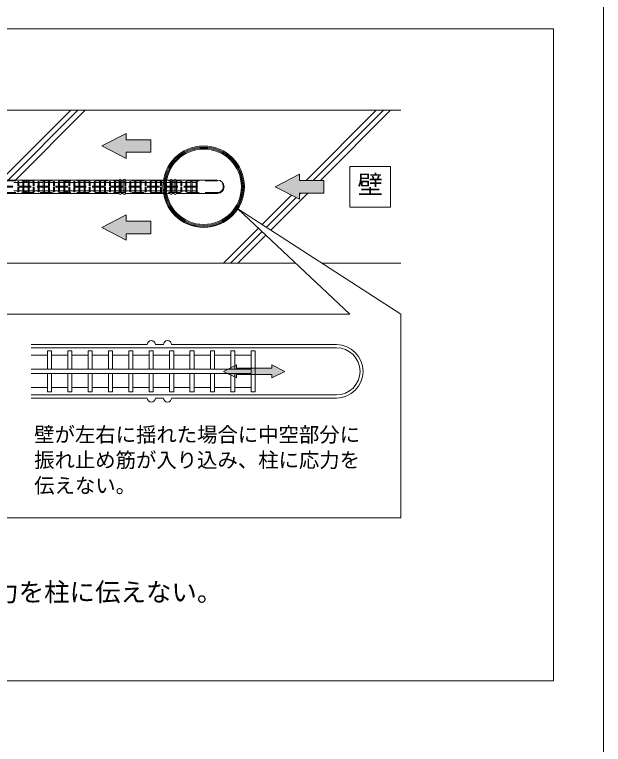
# Model space of a CAD drawing. Units: millimetres on the paper, enlarged 8 times, with parts at other scales. Extents: x -1603 to 1603, y -1111 to 1111.
# Drawn here: x -463 to -1, y -6 to 567 of the extents above; entities that cross this region are included whole.
import ezdxf
from ezdxf.enums import TextEntityAlignment as Align

# ---------------------------------------------------------------- set-up
doc = ezdxf.new("R2010")
doc.units = ezdxf.units.MM
doc.header["$LTSCALE"] = 8
doc.linetypes.add('DASHED1', pattern=[1.8, 1.2, -0.6])
doc.layers.add('1-0_', color=7, linetype='Continuous', lineweight=9)
doc.layers.add('3-0_通り芯', color=5, linetype='Continuous', lineweight=9)
doc.styles.add('ＭＳ ゴシック', font='')
doc.styles.get('ＭＳ ゴシック').set_extended_font_data('MS Gothic')

msp = doc.modelspace()

# ---------------------------------------------------------------- linework, layer by layer
at = {"layer": '1-0_'}
for p, q in [((-0.8, -944), (-0.8, 964)), ((-1520, 556), (-40, 556))]:
    msp.add_line(p, q, dxfattribs=at)
msp.add_lwpolyline([(-40, 556), (-40, 44), (-1520, 44)], dxfattribs=at)
at = {"layer": '3-0_通り芯', "color": 7}
for p, q in [((-160, 492), (-680, 492)), ((-419.314, 492), (-474.074, 437.24)), ((-413.657, 492), (-468.417, 437.24)), ((-408, 492), (-462.76, 437.24)), ((-179.314, 492), (-234.399, 436.915)), ((-173.657, 492), (-228.742, 436.915)), ((-168, 492), (-223.085, 436.915)), ((-375.6, 473.83), (-394.8, 464)), ((-375.6, 473.83), (-375.6, 468.915)), ((-356.4, 468.915), (-375.6, 468.915)), ((-356.4, 468.915), (-356.4, 459.085)), ((-375.6, 459.085), (-375.6, 454.17)), ((-356.4, 459.085), (-375.6, 459.085)), ((-200, 448), (-200, 416)), ((-168, 448), (-200, 448)), ((-168, 416), (-168, 448)), ((-239.6, 441.83), (-258.8, 432)), ((-239.6, 441.83), (-239.6, 436.915)), ((-220.4, 436.915), (-239.6, 436.915)), ((-220.4, 436.915), (-220.4, 427.085)), ((-245.912, 425.401), (-268.939, 402.374)), ((-232.915, 427.085), (-262.066, 397.934)), ((-238.572, 427.085), (-239.6, 426.057)), ((-239.6, 427.085), (-239.6, 422.17)), ((-220.4, 427.085), (-239.6, 427.085)), ((-242.171, 423.486), (-265.503, 400.154)), ((-287.921, 414.636), (-200, 332)), ((-160, 332), (-287.921, 414.636)), ((-200, 416), (-168, 416)), ((-375.6, 409.83), (-394.8, 400)), ((-375.6, 409.83), (-375.6, 404.915)), ((-356.4, 404.915), (-375.6, 404.915)), ((-356.4, 404.915), (-356.4, 395.085)), ((-271.815, 399.499), (-299.314, 372)), ((-268.899, 396.758), (-293.657, 372)), ((-375.6, 395.085), (-375.6, 390.17)), ((-356.4, 395.085), (-375.6, 395.085)), ((-265.983, 394.017), (-288, 372)), ((-242.558, 372), (-560, 372)), ((-160, 372), (-221.92, 372)), ((-200, 332), (-480, 332)), ((-160, 172), (-160, 332)), ((-289.158, 292.23), (-299.296, 287.04)), ((-289.158, 292.23), (-299.296, 287.04)), ((-299.296, 287.04), (-289.158, 281.85)), ((-289.158, 292.23), (-289.158, 289.635)), ((-263.021, 289.635), (-289.158, 289.635)), ((-287.469, 289.635), (-261.331, 289.635)), ((-261.331, 292.23), (-251.194, 287.04)), ((-261.331, 292.23), (-261.331, 289.635)), ((-261.331, 292.23), (-251.194, 287.04)), ((-251.194, 287.04), (-261.331, 281.85)), ((-289.158, 284.445), (-289.158, 281.85)), ((-263.021, 284.445), (-289.158, 284.445)), ((-480, 172), (-160, 172))]:
    msp.add_line(p, q, dxfattribs=at)
at = {"layer": '3-0_通り芯', "color": 2}
for p, q in [((-381.2, 437.24), (-544, 437.24)), ((-381.2, 426.76), (-381.2, 437.24)), ((-379.6, 426.76), (-379.6, 437.24)), ((-378, 437.24), (-379.6, 437.24)), ((-378, 426.76), (-378, 437.24)), ((-341.2, 437.24), (-376.4, 437.24)), ((-376.4, 426.76), (-376.4, 437.24)), ((-341.2, 426.76), (-341.2, 437.24)), ((-339.6, 426.76), (-339.6, 437.24)), ((-338, 437.24), (-339.6, 437.24)), ((-338, 426.76), (-338, 437.24)), ((-304.04, 437.24), (-336.4, 437.24)), ((-336.4, 426.76), (-336.4, 437.24)), ((-544, 426.76), (-381.2, 426.76)), ((-379.6, 426.76), (-378, 426.76)), ((-376.4, 426.76), (-341.2, 426.76)), ((-339.6, 426.76), (-338, 426.76)), ((-336.4, 426.76), (-304.04, 426.76)), ((-359.2, 308), (-450.4, 308)), ((-210.56, 305.6), (-450.4, 305.6)), ((-346.4, 308), (-352.8, 308)), ((-210.56, 308), (-340, 308)), ((-450.4, 268.48), (-210.56, 268.48)), ((-450.4, 266.08), (-359.2, 266.08)), ((-352.8, 266.08), (-346.4, 266.08)), ((-340, 266.08), (-210.56, 266.08))]:
    msp.add_line(p, q, dxfattribs=at)
at = {"layer": '3-0_通り芯', "color": 2, "linetype": 'DASHED1'}
for p, q in [((-304.04, 436.64), (-544, 436.64)), ((-544, 427.36), (-304.04, 427.36))]:
    msp.add_line(p, q, dxfattribs=at)
at = {"layer": '3-0_通り芯', "linetype": 'DASHED1'}
for p, q in [((-460.8, 432.4), (-460.8, 436)), ((-460.8, 436), (-460, 436)), ((-460, 436), (-460, 432.4)), ((-456.8, 432.4), (-456.8, 436)), ((-456.8, 436), (-456, 436)), ((-456, 436), (-456, 432.4)), ((-452.8, 432.4), (-452.8, 436)), ((-452.8, 436), (-452, 436)), ((-452, 436), (-452, 432.4)), ((-448.8, 432.4), (-448.8, 436)), ((-448.8, 436), (-448, 436)), ((-448, 436), (-448, 432.4)), ((-444.8, 432.4), (-444.8, 436)), ((-444.8, 436), (-444, 436)), ((-444, 436), (-444, 432.4)), ((-440.8, 432.4), (-440.8, 436)), ((-440.8, 436), (-440, 436)), ((-440, 436), (-440, 432.4)), ((-436.8, 432.4), (-436.8, 436)), ((-436.8, 436), (-436, 436)), ((-436, 436), (-436, 432.4)), ((-432.8, 432.4), (-432.8, 436)), ((-432.8, 436), (-432, 436)), ((-432, 436), (-432, 432.4)), ((-428.8, 432.4), (-428.8, 436)), ((-428.8, 436), (-428, 436)), ((-428, 436), (-428, 432.4)), ((-424.8, 432.4), (-424.8, 436)), ((-424.8, 436), (-424, 436)), ((-424, 436), (-424, 432.4)), ((-420.8, 432.4), (-420.8, 436)), ((-420.8, 436), (-420, 436)), ((-420, 436), (-420, 432.4)), ((-416.8, 432.4), (-416.8, 436)), ((-416.8, 436), (-416, 436)), ((-416, 436), (-416, 432.4)), ((-412.8, 432.4), (-412.8, 436)), ((-412.8, 436), (-412, 436)), ((-412, 436), (-412, 432.4)), ((-408.8, 432.4), (-408.8, 436)), ((-408.8, 436), (-408, 436)), ((-408, 436), (-408, 432.4)), ((-404.8, 432.4), (-404.8, 436)), ((-404.8, 436), (-404, 436)), ((-404, 436), (-404, 432.4)), ((-400.8, 432.4), (-400.8, 436)), ((-400.8, 436), (-400, 436)), ((-400, 436), (-400, 432.4)), ((-396.8, 432.4), (-396.8, 436)), ((-396.8, 436), (-396, 436)), ((-396, 436), (-396, 432.4)), ((-392.8, 432.4), (-392.8, 436)), ((-392.8, 436), (-392, 436)), ((-392, 436), (-392, 432.4)), ((-388.8, 432.4), (-388.8, 436)), ((-388.8, 436), (-388, 436)), ((-388, 436), (-388, 432.4)), ((-384.8, 432.4), (-384.8, 436)), ((-384.8, 436), (-384, 436)), ((-384, 436), (-384, 432.4)), ((-380.8, 432.4), (-380.8, 436)), ((-380.8, 436), (-380, 436)), ((-380, 436), (-380, 432.4)), ((-376.8, 432.4), (-376.8, 436)), ((-376.8, 436), (-376, 436)), ((-376, 436), (-376, 432.4)), ((-372.8, 432.4), (-372.8, 436)), ((-372.8, 436), (-372, 436)), ((-372, 436), (-372, 432.4)), ((-368.8, 432.4), (-368.8, 436)), ((-368.8, 436), (-368, 436)), ((-368, 436), (-368, 432.4)), ((-364.8, 432.4), (-364.8, 436)), ((-364.8, 436), (-364, 436)), ((-364, 436), (-364, 432.4)), ((-360.8, 432.4), (-360.8, 436)), ((-360.8, 436), (-360, 436)), ((-360, 436), (-360, 432.4)), ((-356.8, 432.4), (-356.8, 436)), ((-356.8, 436), (-356, 436)), ((-356, 436), (-356, 432.4)), ((-352.8, 432.4), (-352.8, 436)), ((-352.8, 436), (-352, 436)), ((-352, 436), (-352, 432.4)), ((-348.8, 432.4), (-348.8, 436)), ((-348.8, 436), (-348, 436)), ((-348, 436), (-348, 432.4)), ((-344.8, 432.4), (-344.8, 436)), ((-344.8, 436), (-344, 436)), ((-344, 436), (-344, 432.4)), ((-340.8, 432.4), (-340.8, 436)), ((-340.8, 436), (-340, 436)), ((-340, 436), (-340, 432.4)), ((-336.8, 432.4), (-336.8, 436)), ((-336.8, 436), (-336, 436)), ((-336, 436), (-336, 432.4)), ((-332.8, 432.4), (-332.8, 436)), ((-332.8, 436), (-332, 436)), ((-332, 436), (-332, 432.4)), ((-328.8, 432.4), (-328.8, 436)), ((-328.8, 436), (-328, 436)), ((-328, 436), (-328, 432.4)), ((-324.8, 432.4), (-324.8, 436)), ((-324.8, 436), (-324, 436)), ((-324, 436), (-324, 432.4)), ((-460.8, 428), (-460.8, 431.6)), ((-460, 431.6), (-460, 428)), ((-456.8, 428), (-456.8, 431.6)), ((-456, 431.6), (-456, 428)), ((-452.8, 428), (-452.8, 431.6)), ((-452, 431.6), (-452, 428)), ((-448.8, 428), (-448.8, 431.6)), ((-448, 431.6), (-448, 428)), ((-444.8, 428), (-444.8, 431.6)), ((-444, 431.6), (-444, 428)), ((-440.8, 428), (-440.8, 431.6)), ((-440, 431.6), (-440, 428)), ((-436.8, 428), (-436.8, 431.6)), ((-436, 431.6), (-436, 428)), ((-432.8, 428), (-432.8, 431.6)), ((-432, 431.6), (-432, 428)), ((-428.8, 428), (-428.8, 431.6)), ((-428, 431.6), (-428, 428)), ((-424.8, 428), (-424.8, 431.6)), ((-424, 431.6), (-424, 428)), ((-420.8, 428), (-420.8, 431.6)), ((-420, 431.6), (-420, 428)), ((-416.8, 428), (-416.8, 431.6)), ((-416, 431.6), (-416, 428)), ((-412.8, 428), (-412.8, 431.6)), ((-412, 431.6), (-412, 428)), ((-408.8, 428), (-408.8, 431.6)), ((-408, 431.6), (-408, 428)), ((-404.8, 428), (-404.8, 431.6)), ((-404, 431.6), (-404, 428)), ((-400.8, 428), (-400.8, 431.6)), ((-400, 431.6), (-400, 428)), ((-396.8, 428), (-396.8, 431.6)), ((-396, 431.6), (-396, 428)), ((-392.8, 428), (-392.8, 431.6)), ((-392, 431.6), (-392, 428)), ((-388.8, 428), (-388.8, 431.6)), ((-388, 431.6), (-388, 428)), ((-384.8, 428), (-384.8, 431.6)), ((-384, 431.6), (-384, 428)), ((-380.8, 428), (-380.8, 431.6)), ((-380, 431.6), (-380, 428)), ((-376.8, 428), (-376.8, 431.6)), ((-376, 431.6), (-376, 428)), ((-372.8, 428), (-372.8, 431.6)), ((-372, 431.6), (-372, 428)), ((-368.8, 428), (-368.8, 431.6)), ((-368, 431.6), (-368, 428)), ((-364.8, 428), (-364.8, 431.6)), ((-364, 431.6), (-364, 428)), ((-360.8, 428), (-360.8, 431.6)), ((-360, 431.6), (-360, 428)), ((-356.8, 428), (-356.8, 431.6)), ((-356, 431.6), (-356, 428)), ((-352.8, 428), (-352.8, 431.6)), ((-352, 431.6), (-352, 428)), ((-348.8, 428), (-348.8, 431.6)), ((-348, 431.6), (-348, 428)), ((-344.8, 428), (-344.8, 431.6)), ((-344, 431.6), (-344, 428)), ((-340.8, 428), (-340.8, 431.6)), ((-340, 431.6), (-340, 428)), ((-336.8, 428), (-336.8, 431.6)), ((-336, 431.6), (-336, 428)), ((-332.8, 428), (-332.8, 431.6)), ((-332, 431.6), (-332, 428)), ((-328.8, 428), (-328.8, 431.6)), ((-328, 431.6), (-328, 428)), ((-324.8, 428), (-324.8, 431.6)), ((-324, 431.6), (-324, 428)), ((-460, 428), (-460.8, 428)), ((-456, 428), (-456.8, 428)), ((-452, 428), (-452.8, 428)), ((-448, 428), (-448.8, 428)), ((-444, 428), (-444.8, 428)), ((-440, 428), (-440.8, 428)), ((-436, 428), (-436.8, 428)), ((-432, 428), (-432.8, 428)), ((-428, 428), (-428.8, 428)), ((-424, 428), (-424.8, 428)), ((-420, 428), (-420.8, 428)), ((-416, 428), (-416.8, 428)), ((-412, 428), (-412.8, 428)), ((-408, 428), (-408.8, 428)), ((-404, 428), (-404.8, 428)), ((-400, 428), (-400.8, 428)), ((-396, 428), (-396.8, 428)), ((-392, 428), (-392.8, 428)), ((-388, 428), (-388.8, 428)), ((-384, 428), (-384.8, 428)), ((-380, 428), (-380.8, 428)), ((-376, 428), (-376.8, 428)), ((-372, 428), (-372.8, 428)), ((-368, 428), (-368.8, 428)), ((-364, 428), (-364.8, 428)), ((-360, 428), (-360.8, 428)), ((-356, 428), (-356.8, 428)), ((-352, 428), (-352.8, 428)), ((-348, 428), (-348.8, 428)), ((-344, 428), (-344.8, 428)), ((-340, 428), (-340.8, 428)), ((-336, 428), (-336.8, 428)), ((-332, 428), (-332.8, 428)), ((-328, 428), (-328.8, 428)), ((-324, 428), (-324.8, 428))]:
    msp.add_line(p, q, dxfattribs=at)
at = {"layer": '3-0_通り芯', "color": 4, "linetype": 'DASHED1'}
for p, q in [((-320.8, 432.4), (-544, 432.4)), ((-320.8, 431.6), (-544, 431.6)), ((-460.8, 435.2), (-464, 435.2)), ((-456.8, 435.2), (-460, 435.2)), ((-452.8, 435.2), (-456, 435.2)), ((-448.8, 435.2), (-452, 435.2)), ((-444.8, 435.2), (-448, 435.2)), ((-440.8, 435.2), (-444, 435.2)), ((-436.8, 435.2), (-440, 435.2)), ((-432.8, 435.2), (-436, 435.2)), ((-428.8, 435.2), (-432, 435.2)), ((-424.8, 435.2), (-428, 435.2)), ((-420.8, 435.2), (-424, 435.2)), ((-416.8, 435.2), (-420, 435.2)), ((-412.8, 435.2), (-416, 435.2)), ((-408.8, 435.2), (-412, 435.2)), ((-404.8, 435.2), (-408, 435.2)), ((-400.8, 435.2), (-404, 435.2)), ((-396.8, 435.2), (-400, 435.2)), ((-392.8, 435.2), (-396, 435.2)), ((-388.8, 435.2), (-392, 435.2)), ((-384.8, 435.2), (-388, 435.2)), ((-380.8, 435.2), (-384, 435.2)), ((-376.8, 435.2), (-380, 435.2)), ((-372.8, 435.2), (-376, 435.2)), ((-368.8, 435.2), (-372, 435.2)), ((-364.8, 435.2), (-368, 435.2)), ((-360.8, 435.2), (-364, 435.2)), ((-356.8, 435.2), (-360, 435.2)), ((-352.8, 435.2), (-356, 435.2)), ((-348.8, 435.2), (-352, 435.2)), ((-344.8, 435.2), (-348, 435.2)), ((-340.8, 435.2), (-344, 435.2)), ((-336.8, 435.2), (-340, 435.2)), ((-332.8, 435.2), (-336, 435.2)), ((-328.8, 435.2), (-332, 435.2)), ((-324.8, 435.2), (-328, 435.2)), ((-320.8, 435.2), (-324, 435.2)), ((-460.8, 428.8), (-464, 428.8)), ((-456.8, 428.8), (-460, 428.8)), ((-452.8, 428.8), (-456, 428.8)), ((-448.8, 428.8), (-452, 428.8)), ((-444.8, 428.8), (-448, 428.8)), ((-440.8, 428.8), (-444, 428.8)), ((-436.8, 428.8), (-440, 428.8)), ((-432.8, 428.8), (-436, 428.8)), ((-428.8, 428.8), (-432, 428.8)), ((-424.8, 428.8), (-428, 428.8)), ((-420.8, 428.8), (-424, 428.8)), ((-416.8, 428.8), (-420, 428.8)), ((-412.8, 428.8), (-416, 428.8)), ((-408.8, 428.8), (-412, 428.8)), ((-404.8, 428.8), (-408, 428.8)), ((-400.8, 428.8), (-404, 428.8)), ((-396.8, 428.8), (-400, 428.8)), ((-392.8, 428.8), (-396, 428.8)), ((-388.8, 428.8), (-392, 428.8)), ((-384.8, 428.8), (-388, 428.8)), ((-380.8, 428.8), (-384, 428.8)), ((-376.8, 428.8), (-380, 428.8)), ((-372.8, 428.8), (-376, 428.8)), ((-368.8, 428.8), (-372, 428.8)), ((-364.8, 428.8), (-368, 428.8)), ((-360.8, 428.8), (-364, 428.8)), ((-356.8, 428.8), (-360, 428.8)), ((-352.8, 428.8), (-356, 428.8)), ((-348.8, 428.8), (-352, 428.8)), ((-344.8, 428.8), (-348, 428.8)), ((-340.8, 428.8), (-344, 428.8)), ((-336.8, 428.8), (-340, 428.8)), ((-332.8, 428.8), (-336, 428.8)), ((-328.8, 428.8), (-332, 428.8)), ((-324.8, 428.8), (-328, 428.8)), ((-320.8, 428.8), (-324, 428.8))]:
    msp.add_line(p, q, dxfattribs=at)
at = {"layer": '3-0_通り芯', "color": 4}
for p, q in [((-437.6, 299.84), (-450.4, 299.84)), ((-421.6, 299.84), (-434.4, 299.84)), ((-405.6, 299.84), (-418.4, 299.84)), ((-389.6, 299.84), (-402.4, 299.84)), ((-373.6, 299.84), (-386.4, 299.84)), ((-357.6, 299.84), (-370.4, 299.84)), ((-341.6, 299.84), (-354.4, 299.84)), ((-325.6, 299.84), (-338.4, 299.84)), ((-309.6, 299.84), (-322.4, 299.84)), ((-293.6, 299.84), (-306.4, 299.84)), ((-277.6, 299.84), (-290.4, 299.84)), ((-277.6, 288.64), (-450.4, 288.64)), ((-277.6, 285.44), (-450.4, 285.44)), ((-437.6, 274.24), (-450.4, 274.24)), ((-421.6, 274.24), (-434.4, 274.24)), ((-405.6, 274.24), (-418.4, 274.24)), ((-389.6, 274.24), (-402.4, 274.24)), ((-373.6, 274.24), (-386.4, 274.24)), ((-357.6, 274.24), (-370.4, 274.24)), ((-341.6, 274.24), (-354.4, 274.24)), ((-325.6, 274.24), (-338.4, 274.24)), ((-309.6, 274.24), (-322.4, 274.24)), ((-293.6, 274.24), (-306.4, 274.24)), ((-277.6, 274.24), (-290.4, 274.24))]:
    msp.add_line(p, q, dxfattribs=at)
at = {"layer": '3-0_通り芯'}
for p, q in [((-437.6, 288.64), (-437.6, 303.04)), ((-437.6, 303.04), (-434.4, 303.04)), ((-434.4, 303.04), (-434.4, 288.64)), ((-421.6, 288.64), (-421.6, 303.04)), ((-421.6, 303.04), (-418.4, 303.04)), ((-418.4, 303.04), (-418.4, 288.64)), ((-405.6, 288.64), (-405.6, 303.04)), ((-405.6, 303.04), (-402.4, 303.04)), ((-402.4, 303.04), (-402.4, 288.64)), ((-389.6, 288.64), (-389.6, 303.04)), ((-389.6, 303.04), (-386.4, 303.04)), ((-386.4, 303.04), (-386.4, 288.64)), ((-373.6, 288.64), (-373.6, 303.04)), ((-373.6, 303.04), (-370.4, 303.04)), ((-370.4, 303.04), (-370.4, 288.64)), ((-357.6, 288.64), (-357.6, 303.04)), ((-357.6, 303.04), (-354.4, 303.04)), ((-354.4, 303.04), (-354.4, 288.64)), ((-341.6, 288.64), (-341.6, 303.04)), ((-341.6, 303.04), (-338.4, 303.04)), ((-338.4, 303.04), (-338.4, 288.64)), ((-325.6, 288.64), (-325.6, 303.04)), ((-325.6, 303.04), (-322.4, 303.04)), ((-322.4, 303.04), (-322.4, 288.64)), ((-309.6, 288.64), (-309.6, 303.04)), ((-309.6, 303.04), (-306.4, 303.04)), ((-306.4, 303.04), (-306.4, 288.64)), ((-293.6, 288.64), (-293.6, 303.04)), ((-293.6, 303.04), (-290.4, 303.04)), ((-290.4, 303.04), (-290.4, 288.64)), ((-437.6, 271.04), (-437.6, 285.44)), ((-434.4, 285.44), (-434.4, 271.04)), ((-421.6, 271.04), (-421.6, 285.44)), ((-418.4, 285.44), (-418.4, 271.04)), ((-405.6, 271.04), (-405.6, 285.44)), ((-402.4, 285.44), (-402.4, 271.04)), ((-389.6, 271.04), (-389.6, 285.44)), ((-386.4, 285.44), (-386.4, 271.04)), ((-373.6, 271.04), (-373.6, 285.44)), ((-370.4, 285.44), (-370.4, 271.04)), ((-357.6, 271.04), (-357.6, 285.44)), ((-354.4, 285.44), (-354.4, 271.04)), ((-341.6, 271.04), (-341.6, 285.44)), ((-338.4, 285.44), (-338.4, 271.04)), ((-325.6, 271.04), (-325.6, 285.44)), ((-322.4, 285.44), (-322.4, 271.04)), ((-309.6, 271.04), (-309.6, 285.44)), ((-306.4, 285.44), (-306.4, 271.04)), ((-293.6, 271.04), (-293.6, 285.44)), ((-290.4, 285.44), (-290.4, 271.04)), ((-434.4, 271.04), (-437.6, 271.04)), ((-418.4, 271.04), (-421.6, 271.04)), ((-402.4, 271.04), (-405.6, 271.04)), ((-386.4, 271.04), (-389.6, 271.04)), ((-370.4, 271.04), (-373.6, 271.04)), ((-354.4, 271.04), (-357.6, 271.04)), ((-338.4, 271.04), (-341.6, 271.04)), ((-322.4, 271.04), (-325.6, 271.04)), ((-306.4, 271.04), (-309.6, 271.04)), ((-290.4, 271.04), (-293.6, 271.04))]:
    msp.add_line(p, q, dxfattribs=at)
at = {"layer": '3-0_通り芯', "color": 7}
for points in [[(-375.6, 473.83), (-394.8, 464), (-375.6, 454.17)], [(-239.6, 441.83), (-258.8, 432), (-239.6, 422.17)], [(-375.6, 409.83), (-394.8, 400), (-375.6, 390.17)], [(-287.469, 284.445), (-261.331, 284.445), (-261.331, 281.85)]]:
    msp.add_lwpolyline(points, dxfattribs=at)
at = {"layer": '3-0_通り芯', "linetype": 'DASHED1'}
msp.add_lwpolyline([(-320.8, 428), (-320.8, 436), (-320, 436), (-320, 428)], close=True, dxfattribs=at)
at = {"layer": '3-0_通り芯'}
msp.add_lwpolyline([(-277.6, 271.04), (-277.6, 303.04), (-274.4, 303.04), (-274.4, 271.04)], close=True, dxfattribs=at)
at = {"layer": '3-0_通り芯', "color": 7}
for radius in [32, 31.2, 30.4, 29.6]:
    msp.add_circle((-314.8, 432), radius, dxfattribs=at)
at = {"layer": '3-0_通り芯', "color": 2, "linetype": 'DASHED1'}
for centre, radius, start, end in [((-454.8, 436.6), 1, 177.70756, 2.29244), ((-422.8, 436.6), 1, 177.70756, 2.29244), ((-304.04, 432), 4.64, 270, 90), ((-454.8, 427.4), 1, 357.70756, 182.29244), ((-422.8, 427.4), 1, 357.70756, 182.29244)]:
    msp.add_arc(centre, radius, start, end, dxfattribs=at)
at = {"layer": '3-0_通り芯', "color": 2}
for centre, radius, start, end in [((-380.4, 437.24), 0.8, 90, 180), ((-380.4, 437.24), 0.8, 0, 90), ((-377.2, 437.24), 0.8, 90, 180), ((-377.2, 437.24), 0.8, 0, 90), ((-340.4, 437.24), 0.8, 90, 180), ((-340.4, 437.24), 0.8, 0, 90), ((-337.2, 437.24), 0.8, 90, 180), ((-337.2, 437.24), 0.8, 0, 90), ((-304.04, 432), 5.24, 270, 90), ((-380.4, 426.76), 0.8, 180, 270), ((-380.4, 426.76), 0.8, 270, 0), ((-377.2, 426.76), 0.8, 180, 270), ((-377.2, 426.76), 0.8, 270, 0), ((-340.4, 426.76), 0.8, 180, 270), ((-340.4, 426.76), 0.8, 270, 0), ((-337.2, 426.76), 0.8, 180, 270), ((-337.2, 426.76), 0.8, 270, 0), ((-356, 308), 3.2, 90, 180), ((-356, 308), 3.2, 0, 90), ((-343.2, 308), 3.2, 90, 180), ((-343.2, 308), 3.2, 0, 90), ((-210.56, 287.04), 20.96, 270, 90), ((-210.56, 287.04), 18.56, 270, 90), ((-356, 266.08), 3.2, 180, 270), ((-356, 266.08), 3.2, 270, 0), ((-343.2, 266.08), 3.2, 180, 270), ((-343.2, 266.08), 3.2, 270, 0)]:
    msp.add_arc(centre, radius, start, end, dxfattribs=at)
at = {"layer": '3-0_通り芯', "color": 8}
for points in [[(-375.6, 459.085), (-394.8, 464), (-375.6, 473.83)], [(-375.6, 459.085), (-356.4, 468.915), (-356.4, 459.085)], [(-375.6, 459.085), (-375.6, 468.915), (-356.4, 468.915)], [(-375.6, 459.085), (-375.6, 454.17), (-394.8, 464)], [(-239.6, 427.085), (-258.8, 432), (-239.6, 441.83)], [(-239.6, 427.085), (-239.6, 436.915), (-220.4, 436.915)], [(-239.6, 427.085), (-220.4, 436.915), (-220.4, 427.085)], [(-239.6, 427.085), (-239.6, 422.17), (-258.8, 432)], [(-375.6, 395.085), (-394.8, 400), (-375.6, 409.83)], [(-375.6, 395.085), (-356.4, 404.915), (-356.4, 395.085)], [(-375.6, 395.085), (-375.6, 404.915), (-356.4, 404.915)], [(-375.6, 395.085), (-375.6, 390.17), (-394.8, 400)]]:
    msp.add_solid(points, dxfattribs=at)
at = {"layer": '3-0_通り芯', "color": 7}
for points in [[(-289.158, 292.23), (-299.296, 287.04), (-289.158, 281.85)], [(-289.158, 289.635), (-261.331, 284.445), (-261.331, 289.635)], [(-289.158, 289.635), (-289.158, 284.445), (-261.331, 284.445)], [(-261.331, 284.445), (-251.194, 287.04), (-261.331, 292.23)], [(-261.331, 284.445), (-261.331, 281.85), (-251.194, 287.04)]]:
    msp.add_solid(points, dxfattribs=at)

# ---------------------------------------------------------------- texts
at = {"layer": '3-0_通り芯', "color": 7, "style": 'ＭＳ ゴシック'}
for s, height, p in [('壁', 14.66, (-194, 422)), ('壁が左右に揺れた場合に中空部分に', 11.73, (-448, 228)), ('振れ止め筋が入り込み、柱に応力を', 11.73, (-448, 208)), ('伝えない。', 11.73, (-448, 188)), ('また、振れ止め筋先端部に中空を設けることにより、地震等の面内変形時に二次壁の応力を柱に伝えない。', 14.66, (-1260, 102))]:
    msp.add_text(s, height=height, dxfattribs=at).set_placement(p, align=Align.BOTTOM_LEFT)

doc.saveas('drawing.dxf')
